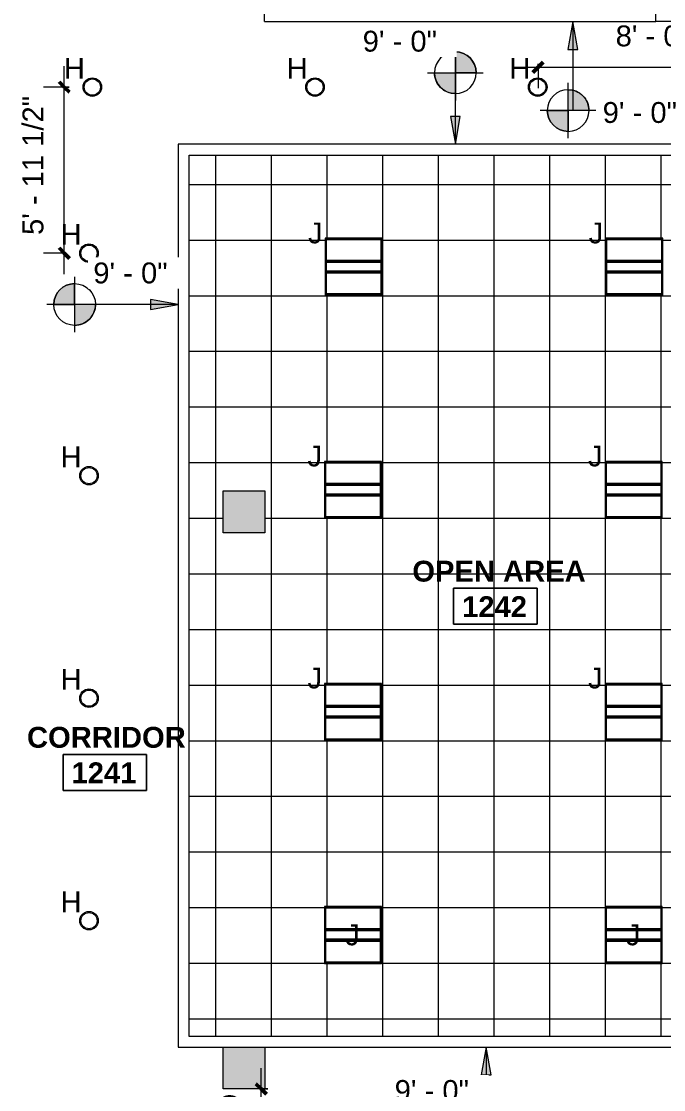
# Model space of a CAD drawing. Header units: inches. Extents: x -329 to 986, y -79 to 1436.
# Drawn here: x -80.6 to 196.3, y 457.2 to 918.1 of the extents above; entities that cross this region are included whole.
import ezdxf

# ---------------------------------------------------------------- set-up
doc = ezdxf.new("R2010")
doc.units = ezdxf.units.IN
doc.header["$MEASUREMENT"] = 0
for name, color, linetype, lineweight in [('A-ANNO-DIMS', 211, 'Continuous', 9), ('A-ANNO-DIMS-96', 211, 'Continuous', 9), ('A-AREA-IDEN', 2, 'Continuous', 9), ('A-CLNG', 13, 'Continuous', 13), ('A-CLNG-PATT', 13, 'Continuous', 13), ('A-WALL', 113, 'Continuous', 13), ('E-LITE-EQPM', 33, 'Continuous', 9), ('E-LITE-EQPM-IDEN', 33, 'Continuous', 9), ('G-ANNO-DIMS', 111, 'Continuous', 9), ('S-COLS', 52, 'Continuous', 13)]:
    doc.layers.add(name, color=color, linetype=linetype, lineweight=lineweight)
doc.styles.add('Arial', font='arial.ttf', dxfattribs={"height": 8.999999999999991})
doc.styles.add('Swis721 Lt BT', font='swissl.ttf', dxfattribs={"height": 8.999999999999998})
doc.styles.add('Swis721 Lt BT_B', font='', dxfattribs={"height": 8.999999999999991})
doc.styles.get('Swis721 Lt BT_B').set_extended_font_data('Swis721 Lt BT', bold=True)
doc.dimstyles.new('OTJ_-_3_32__Linear__1_2__Tolerance', dxfattribs={"dimscale": 12, "dimtxt": 9.49783549252963, "dimasz": 0.375, "dimexe": 0.75, "dimexo": 0.5000000000000001, "dimgap": 0.5, "dimtad": 1, "dimdec": 1, "dimrnd": 0.5, "dimzin": 3, "dimdsep": 46, "dimlunit": 4, "dimtxsty": 'Swis721 Lt BT', "dimblk1": 'OBLIQUE', "dimblk2": 'OBLIQUE', "dimsah": 1, "dimcen": 0.09, "dimdle": 0.75, "dimazin": 0, "dimtfac": 1, "dimtdec": 4, "dimtix": 1, "dimtmove": 0, "dimatfit": 3, "dimfxl": 1, "dimtvp": 1, "dimfrac": 2, "dimtolj": 1, "dimtzin": 0, "dimarcsym": 2})

# ---------------------------------------------------------------- blocks, each defined once
blk = doc.blocks.new('Concrete-Square-Column - 18 x 18-6977650-Level 12  RCP')
at = {"layer": 'S-COLS', "lineweight": 9}
blk.add_hatch(color=7, dxfattribs=at).paths.add_polyline_path([(9.00000000000034, -8.999999999999146), (9.00000000000034, 9.000000000001021), (-8.999999999999828, 9.000000000001021), (-8.999999999999828, -8.999999999999146), (-1.358233555763036, -8.999999999999146)], flags=0)
at = {"layer": 'S-COLS', "color": 8, "lineweight": 20}
for p, q in [((-9.000000000000004, 8.999999999999998), (8.999999999999991, 8.999999999999998)), ((-9.000000000000004, -8.999999999999996), (-9.000000000000004, 8.999999999999998)), ((8.999999999999991, 8.999999999999998), (8.999999999999991, -8.999999999999996)), ((8.999999999999991, -8.999999999999996), (-9.000000000000004, -8.999999999999996))]:
    blk.add_line(p, q, dxfattribs=at)
blk = doc.blocks.new('L-Recessed-Axis-Plano - 2 X 2-4550865-Level 12  RCP')
at = {"layer": 'E-LITE-EQPM'}
for p, q in [((11.90625000000024, 11.87499999999966), (-11.90624999999975, 11.87499999999966)), ((-11.90624999999975, 11.87499999999966), (-11.90624999999975, -11.87500000000033)), ((-11.87499999999975, -11.56250000000099), (-11.87499999999975, 11.56249999999901)), ((-11.87499999999975, 11.56249999999901), (11.87500000000024, 11.56249999999901)), ((11.87500000000024, 11.56249999999901), (11.87500000000024, -11.56250000000099)), ((11.90625000000024, -11.87500000000033), (11.90625000000024, 11.87499999999966)), ((-11.87499999999974, 2.737406249999669), (11.87500000000024, 2.737406249999669)), ((11.87500000000024, 2.506846065747282), (-11.87499999999974, 2.506846065747282)), ((-11.87499999999974, 2.304862327499548), (11.87500000000024, 2.304862327499548)), ((-11.87499999999974, 2.200850357448503), (11.87500000000023, 2.200850357448503)), ((-11.87499999999975, 1.825572752108576), (11.87500000000023, 1.825572752108576)), ((-11.87499999999975, -1.82557275210924), (11.87500000000023, -1.82557275210924)), ((-11.87499999999974, -2.200850357449164), (11.87500000000023, -2.200850357449164)), ((-11.87499999999974, -2.30486232750021), (11.87500000000024, -2.30486232750021)), ((-11.87499999999974, -2.506846065747483), (11.87500000000024, -2.506846065747483)), ((-11.87499999999974, -2.737406250000332), (11.87500000000024, -2.737406250000332)), ((-11.90624999999975, -11.87500000000033), (11.90625000000024, -11.87500000000033)), ((11.87500000000024, -11.56250000000099), (-11.87499999999975, -11.56250000000099))]:
    blk.add_line(p, q, dxfattribs=at)
blk = doc.blocks.new('L-PENDANT_FOCAL POINT 3_5 CYLINDER - L-PENDANT_FOCAL POINT 3_5 CYLINDER-8597710-Level 12  RCP')
at = {"layer": 'E-LITE-EQPM'}
for radius in [4.000000000000003, 3.500000000000002]:
    blk.add_circle((-0.1249999999999774, 0), radius, dxfattribs=at)
blk = doc.blocks.new('Spot Elevations - Spot Elevation - Target Filled-49714-Level 12  RCP')
at = {"layer": 'G-ANNO-DIMS'}
h = blk.add_hatch(color=256, dxfattribs=at)
edge = h.paths.add_edge_path(flags=0)
edge.add_line((1.249000902703301e-16, 0), (-0.09374999999999985, 0))
edge.add_arc((4.891920202254595e-16, -2.60208521396521e-16), 0.09375000000000024, 90.00000000000063, 180.0000000000003, ccw=False)
edge.add_line((1.249000902703301e-16, 0.09375000000000007), (1.249000902703301e-16, 0))
h = blk.add_hatch(color=256, dxfattribs=at)
edge = h.paths.add_edge_path(flags=0)
edge.add_line((1.249000902703301e-16, 0), (0.09375000000000029, 0))
edge.add_arc((2.289834988289385e-16, 6.245004513516504e-17), 0.09374999999999996, 269.99999999999955, 359.99999999999966, ccw=False)
edge.add_line((1.249000902703301e-16, -0.09375), (1.249000902703301e-16, 0))
for p, q in [((-2.706168622523819e-16, 0.1243846875261664), (-2.706168622523819e-16, -0.125)), ((1.249000902703301e-16, 0), (1.249000902703301e-16, 0.09375000000000007)), ((0.1250000000000001, 7.067913962433002e-16), (-0.1249999999999998, 7.067913962433002e-16)), ((-0.09374999999999985, 0), (1.249000902703301e-16, 0)), ((1.249000902703301e-16, 0), (1.249000902703301e-16, -0.09375)), ((0.09375000000000029, 0), (1.249000902703301e-16, 0))]:
    blk.add_line(p, q, dxfattribs=at)
blk.add_circle((1.249000902703301e-16, 0), 0.09375000000000007, dxfattribs=at)
for centre, radius, start, end in [((4.891920202254595e-16, -2.60208521396521e-16), 0.09375000000000024, 90.0000000000002, 179.9999999999999), ((2.289834988289385e-16, 6.245004513516504e-17), 0.09374999999999996, 269.9999999999992, 359.9999999999993)]:
    blk.add_arc(centre, radius, start, end, dxfattribs=at)
blk = doc.blocks.new('Room Tag - Room Name and Number-3379422-Level 12  RCP')
at = {"layer": 'A-AREA-IDEN'}
for p, q in [((-0.1880646717928032, -0.1635729993857746), (-0.1880646717928032, -0.001823739990654245)), ((-0.1880646717928032, -0.001823739990654244), (0.1869353282071967, -0.001823739990654244)), ((0.1869353282071967, -0.001823739990655456), (-0.1880646717928029, -0.001823739990654244)), ((-0.1880646717928029, -0.001823739990654251), (-0.1880646717928032, -0.1635729993857734)), ((0.1869353282071967, -0.001823739990654244), (0.1869353282071967, -0.1635729993857746)), ((0.1869353282071964, -0.1635729993857746), (0.1869353282071967, -0.001823739990655458)), ((0.1869353282071967, -0.1635729993857746), (-0.1880646717928032, -0.1635729993857746)), ((-0.1880646717928032, -0.1635729993857734), (0.1869353282071964, -0.1635729993857746))]:
    blk.add_line(p, q, dxfattribs=at)
blk = doc.blocks.new('DIMBLOCK5-Level 12  RCP')
at = {"layer": 'A-ANNO-DIMS-96'}
for p, q in [((22.79534286071425, 434.1113008635234), (22.79534286071425, 466.5341135076521)), ((25.61336234537478, 457.5341135076521), (13.79534286071425, 457.5341135076521)), ((22.79534286071425, 457.5341135076521), (25.61336234537478, 457.5341135076521)), ((34.57754615973055, 434.1113008635234), (13.79534286071425, 434.1113008635234)), ((22.79534286071425, 434.1113008635234), (34.57754615973055, 434.1113008635234))]:
    blk.add_line(p, q, dxfattribs=at)
at = {"layer": 'A-ANNO-DIMS-96', "lineweight": 50}
for p, q in [((22.79534286071425, 457.5341135076521), (20.54534286071425, 459.7841135076521)), ((22.79534286071425, 457.5341135076521), (25.04534286071425, 455.2841135076521)), ((22.79534286071425, 434.1113008635234), (20.54534286071425, 436.3613008635234)), ((22.79534286071425, 434.1113008635234), (25.04534286071425, 431.8613008635234))]:
    blk.add_line(p, q, dxfattribs=at)
at = {"layer": 'A-ANNO-DIMS-96', "color": 0, "insert": (4.78015699006992, 437.3048071010174), "char_height": 8.999999999999998, "width": 20.44296020296854, "attachment_point": 1, "rotation": 90, "line_spacing_factor": 1.005061956881442, "style": 'Swis721 Lt BT'}
blk.add_mtext('EQ', dxfattribs=at)
blk = doc.blocks.new('_Oblique')
at = {"color": 0, "linetype": 'ByBlock', "lineweight": -2}
blk.add_line((-0.5, -0.5), (0.5, 0.5), dxfattribs=at)
blk = doc.blocks.new('DIMBLOCK10-Level 12  RCP')
at = {"layer": 'A-ANNO-DIMS-96'}
for p, q in [((-62.06029350877338, 809.1113008635234), (-62.06029350877338, 898.7841135076517)), ((-59.98495384026832, 889.7841135076517), (-71.06029350877337, 889.7841135076517)), ((-62.06029350877338, 889.7841135076518), (-59.98495384026832, 889.7841135076518)), ((-61.42245384026886, 818.1113008635234), (-71.06029350877337, 818.1113008635234)), ((-62.06029350877338, 818.1113008635234), (-61.42245384026886, 818.1113008635234))]:
    blk.add_line(p, q, dxfattribs=at)
at = {"layer": 'A-ANNO-DIMS-96', "lineweight": 50}
for p, q in [((-62.06029350877338, 889.7841135076517), (-64.31029350877337, 892.0341135076517)), ((-62.06029350877338, 889.7841135076517), (-59.81029350877338, 887.5341135076517)), ((-62.06029350877338, 818.1113008635234), (-64.31029350877337, 820.3613008635234)), ((-62.06029350877338, 818.1113008635234), (-59.81029350877338, 815.8613008635234))]:
    blk.add_line(p, q, dxfattribs=at)
at = {"layer": 'A-ANNO-DIMS-96', "color": 0, "insert": (-80.0754793794177, 825.9818582353613), "char_height": 8.999999999999998, "width": 67.11803748054271, "attachment_point": 1, "rotation": 90, "line_spacing_factor": 1.005061956881442, "style": 'Swis721 Lt BT'}
blk.add_mtext('5\' - 11 1/2"', dxfattribs=at)
blk = doc.blocks.new('DIMBLOCK11-Level 12  RCP')
at = {"layer": 'A-ANNO-DIMS-96', "lineweight": 50}
for p, q in [((142.1400461597316, 898.3563277257736), (144.3900461597316, 900.6063277257736)), ((238.1400461597316, 898.3563277257736), (240.3900461597316, 900.6063277257736)), ((142.1400461597316, 898.3563277257736), (139.8900461597316, 896.1063277257736)), ((238.1400461597316, 898.3563277257736), (235.8900461597316, 896.1063277257736))]:
    blk.add_line(p, q, dxfattribs=at)
at = {"layer": 'A-ANNO-DIMS-96'}
for p, q in [((142.1400461597316, 899.7841135076519), (142.1400461597316, 889.3563277257736)), ((142.1400461597316, 898.3563277257736), (142.1400461597316, 899.7841135076519)), ((238.1400461597316, 899.7841135076519), (238.1400461597316, 889.3563277257736)), ((238.1400461597316, 898.3563277257736), (238.1400461597316, 899.7841135076519)), ((133.1400461597316, 898.3563277257736), (247.1400461597316, 898.3563277257736))]:
    blk.add_line(p, q, dxfattribs=at)
at = {"layer": 'A-ANNO-DIMS-96', "color": 0, "insert": (175.5917743338727, 916.3715135964179), "char_height": 8.999999999999998, "width": 34.9158523820613, "attachment_point": 1, "line_spacing_factor": 1.005061956881442, "style": 'Swis721 Lt BT'}
blk.add_mtext('8\' - 0"', dxfattribs=at)

msp = doc.modelspace()

# ---------------------------------------------------------------- hatches: boundary and pattern name
at = {"layer": 'A-CLNG-PATT'}
h = msp.add_hatch(dxfattribs=at)
h.set_pattern_fill('FP1_24', color=256, style=0, pattern_type=2)
h.set_pattern_definition([(0, (147.234, 679.76), (0, -24), []), (270, (147.234, 679.76), (-24, -1.469576158976824e-15), [])])
h.paths.add_polyline_path([(-8.297453840268558, 480.1805772189674), (260.0775461597316, 480.1805772189674), (260.0775461597316, 697.5341135076519), (246.390046159732, 697.5341135076521), (246.390046159732, 715.5341135076521), (260.0775461597316, 715.5341135076521), (260.0775461597319, 860.4716135076529), (-8.297453840268473, 860.4716135076529), (-8.297453840268558, 535.4782363904382)], flags=0)
h.paths.add_polyline_path([(171.0250929044387, 511.6200975735744), (171.0250929044388, 536.1825975735745), (195.6500929044389, 536.1825975735745), (195.6500929044388, 511.6200975735744)], flags=0)
h.paths.add_polyline_path([(74.70254615973242, 511.6200975735747), (50.0775461597324, 511.6200975735747), (50.07754615973257, 536.1825975735749), (74.70254615973259, 536.1825975735749), (74.70254615973259, 535.4782363904382)], flags=0)
h.paths.add_polyline_path([(258.2665225376457, 550.4501240063393), (258.4677003433243, 550.2167528678791), (258.3796199419838, 550.1614082835764), (258.3446324150746, 550.1863439813101), (258.3344586335673, 550.2207012281655)], flags=0)
h.paths.add_polyline_path([(258.3452626951286, 549.1152873054285), (258.3796199419838, 549.017099935057), (258.4677003433243, 548.9617553507543), (258.4677003433243, 548.9928496572327), (258.3492110554147, 549.1113389451425)], flags=0)
h.paths.add_polyline_path([(258.8964437974881, 550.4501240063393), (258.6562749647634, 550.0982635799697), (258.6009303804605, 550.1863439813101), (258.3452626951286, 550.3823828445733), (258.2665225376457, 550.4501240063393), (258.3452626951286, 549.9057405982443), (258.360858149002, 549.1308827593018), (258.5027430100891, 549.2727676203891), (258.6446278711761, 549.0996918515543), (258.5710711579814, 548.9734024443416), (258.8929426433829, 549.0802446386637), (258.6562749647634, 549.6259818423232), (258.6961670891656, 550.0982635799697), (258.7636104353778, 550.2167528678791)], flags=0)
h.paths.add_polyline_path([(257.6958163292206, 538.5370276601899), (257.3610107266219, 538.7298255291207), (257.4003808053623, 568.3610727533951), (257.6958163292206, 568.5311993551135), (258.069672143945, 568.1825445006671), (258.069672143945, 566.8960018559563), (258.8964437974882, 557.9960557648694), (258.8950439070165, 548.6644863904382), (258.069672143945, 540.148286735998), (258.0303020652048, 538.8489663033802)], flags=0)
h.paths.add_polyline_path([(258.6446278711761, 549.0469591575361), (258.6602233250497, 549.1490450477945), (258.7881760688793, 549.0613313640475), (258.6526146905878, 549.047758806851)], flags=0)
h.paths.add_polyline_path([(258.6602233250497, 549.5909391755582), (258.5027430100891, 549.4334588605976), (258.360858149002, 549.6065346294318), (258.5027430100891, 549.7484194905188), (258.6562749647634, 549.5948875358446)], flags=0)
h.paths.add_polyline_path([(258.8964437974881, 549.0721712504337), (258.6446278711761, 549.183615453321), (258.6761799694331, 549.5558965087935), (258.8927675879742, 549.0802446386637)], flags=0)
h.paths.add_polyline_path([(258.5027430100891, 549.9057405982443), (258.360858149002, 550.0788163670785), (258.5066913703757, 550.2167528678791), (258.6562749647634, 550.0592725529184)], flags=0)
h.paths.add_polyline_path([(195.6500929044393, 607.9325975735744), (171.0250929044392, 607.9325975735745), (171.0250929044392, 632.4950975735745), (195.6500929044393, 632.4950975735745), (195.6500929044393, 614.5957363904382)], flags=0)
h.paths.add_polyline_path([(74.70254615973276, 607.9325975735749), (50.07754615973274, 607.9325975735751), (50.07754615973283, 632.4950975735752), (74.70254615973285, 632.4950975735749)], flags=0)
h.paths.add_polyline_path([(24.39004615973053, 697.5341135076528), (6.390046159730274, 697.5341135076529), (6.390046159730274, 715.5341135076532), (24.39004615973053, 715.5341135076529)], flags=0)
h.paths.add_polyline_path([(195.6500929044394, 703.7450975735724), (171.0250929044395, 703.7450975735725), (171.0250929044397, 728.3075975735727), (195.6500929044396, 728.3075975735725), (195.6500929044396, 720.0857363904381)], flags=0)
h.paths.add_polyline_path([(50.07754615973317, 703.745097573573), (50.07754615973325, 728.3075975735732), (74.70254615973319, 728.307597573573), (74.70254615973319, 703.745097573573)], flags=0)
h.paths.add_polyline_path([(258.266522537646, 787.9018523727639), (258.4677003433247, 787.6684812343036), (258.3796199419841, 787.613136650001), (258.344632415075, 787.6380723477347), (258.3344586335676, 787.67242959459)], flags=0)
h.paths.add_polyline_path([(258.3452626951289, 786.5670156718529), (258.3796199419841, 786.4688283014815), (258.4677003433247, 786.4134837171787), (258.4677003433247, 786.4445780236572), (258.3492110554151, 786.5630673115668)], flags=0)
h.paths.add_polyline_path([(258.8964437974884, 787.9018523727639), (258.6562749647639, 787.5499919463941), (258.6009303804608, 787.6380723477347), (258.3452626951289, 787.8341112109977), (258.266522537646, 787.9018523727639), (258.3452626951289, 787.3574689646688), (258.3608581490024, 786.5826111257264), (258.5027430100895, 786.7244959868135), (258.6446278711765, 786.5514202179793), (258.5710711579817, 786.425130810766), (258.8929426433831, 786.5319730050883), (258.6562749647637, 787.0777102087474), (258.6961670891658, 787.5499919463941), (258.7636104353779, 787.6684812343036)], flags=0)
h.paths.add_polyline_path([(257.695816329221, 775.9887560266143), (257.3610107266223, 776.1815538955452), (257.4003808053624, 805.8128011198194), (257.6958163292211, 805.982927721538), (258.0696721439453, 805.6342728670918), (258.0696721439453, 804.347730222381), (258.8964437974886, 795.447784131294), (258.8851105457777, 786.016986390438), (258.0696721439453, 777.6000151024225), (258.0303020652051, 776.3006946698046)], flags=0)
h.paths.add_polyline_path([(258.6446278711765, 786.4986875239605), (258.6602233250501, 786.6007734142189), (258.7881760688796, 786.5130597304717), (258.6526146905883, 786.4994871732753)], flags=0)
h.paths.add_polyline_path([(258.6602233250501, 787.0426675419828), (258.5027430100895, 786.8851872270222), (258.3608581490024, 787.0582629958565), (258.5027430100895, 787.2001478569434), (258.6562749647637, 787.0466159022692)], flags=0)
h.paths.add_polyline_path([(258.8964437974884, 786.5238996168583), (258.6446278711765, 786.6353438197456), (258.6761799694334, 787.0076248752181), (258.8927675879743, 786.5319730050883)], flags=0)
h.paths.add_polyline_path([(258.5027430100895, 787.3574689646688), (258.3608581490024, 787.530544733503), (258.5066913703757, 787.6684812343036), (258.6562749647637, 787.5110009193428)], flags=0)
h.paths.add_polyline_path([(195.9149918759256, 799.9741859600412), (171.2899918759253, 799.9741859600415), (171.2899918759258, 824.5366859600415), (195.9149918759259, 824.5366859600412)], flags=0)
h.paths.add_polyline_path([(74.9674451312191, 799.9741859600415), (50.34244513121916, 799.9741859600418), (50.34244513121958, 824.5366859600416), (74.9674451312196, 824.5366859600415)], flags=0)
at = {"layer": 'G-ANNO-DIMS'}
for points in [[(157.1330068326322, 918.0657648208855), (155.0170830641306, 906.0657648208855), (159.2489306011337, 906.0657648208855)], [(106.4986252348855, 865.0966135076523), (108.6145490033871, 877.0966135076523), (104.3827014663839, 877.0966135076523)], [(-12.92245384026869, 795.9837682803075), (-24.92245384026869, 798.0996920488091), (-24.92245384026869, 793.8678445118059)], [(119.7777873664833, 475.5555772189668), (117.6618635979817, 463.5555772189668), (121.8937111349849, 463.5555772189668)]]:
    msp.add_hatch(color=256, dxfattribs=at).paths.add_polyline_path(points, flags=0)

# ---------------------------------------------------------------- linework, layer by layer
at = {"layer": 'A-CLNG'}
for p, q in [((-8.297453840268624, 480.1805772189669), (-8.2974538402686, 860.4716135076523)), ((-8.2974538402686, 860.4716135076523), (260.0775461597317, 860.4716135076523)), ((74.96744513121942, 824.5366859600408), (50.34244513121942, 824.5366859600412)), ((50.34244513121942, 824.5366859600412), (50.34244513121904, 799.9741859600412)), ((74.96744513121904, 799.9741859600408), (74.96744513121942, 824.5366859600408)), ((195.9149918759257, 824.5366859600405), (171.2899918759257, 824.5366859600408)), ((171.2899918759257, 824.5366859600408), (171.2899918759253, 799.9741859600408)), ((195.9149918759253, 799.9741859600405), (195.9149918759257, 824.5366859600405)), ((50.34244513121904, 799.9741859600412), (74.96744513121904, 799.9741859600408)), ((171.2899918759253, 799.9741859600408), (195.9149918759253, 799.9741859600405)), ((74.70254615973315, 728.3075975735725), (50.07754615973315, 728.3075975735726)), ((50.07754615973317, 728.3075975735726), (50.07754615973307, 703.7450975735726)), ((74.70254615973305, 703.7450975735724), (74.70254615973315, 728.3075975735724)), ((195.6500929044394, 728.307597573572), (171.0250929044394, 728.3075975735721)), ((171.0250929044394, 728.3075975735721), (171.0250929044393, 703.7450975735721)), ((195.6500929044393, 703.745097573572), (195.6500929044394, 728.307597573572)), ((50.07754615973307, 703.7450975735725), (74.70254615973306, 703.7450975735724)), ((171.0250929044393, 703.745097573572), (195.6500929044393, 703.745097573572)), ((74.70254615973276, 632.4950975735745), (50.07754615973277, 632.4950975735746)), ((50.07754615973278, 632.4950975735746), (50.07754615973268, 607.9325975735746)), ((74.70254615973266, 607.9325975735744), (74.70254615973276, 632.4950975735744)), ((195.650092904439, 632.4950975735741), (171.025092904439, 632.4950975735742)), ((171.025092904439, 632.4950975735742), (171.0250929044389, 607.9325975735742)), ((195.6500929044389, 607.9325975735741), (195.650092904439, 632.4950975735741)), ((50.07754615973268, 607.9325975735745), (74.70254615973268, 607.9325975735744)), ((171.0250929044389, 607.9325975735741), (195.6500929044389, 607.9325975735741)), ((74.70254615973238, 536.1825975735745), (50.07754615973239, 536.1825975735746)), ((50.07754615973239, 536.1825975735746), (50.0775461597323, 511.6200975735746)), ((74.7025461597323, 511.6200975735744), (74.70254615973238, 536.1825975735744)), ((195.6500929044386, 536.1825975735741), (171.0250929044386, 536.1825975735742)), ((171.0250929044387, 536.1825975735742), (171.0250929044385, 511.6200975735742)), ((195.6500929044385, 511.620097573574), (195.6500929044386, 536.182597573574)), ((50.0775461597323, 511.6200975735745), (74.7025461597323, 511.6200975735744)), ((171.0250929044385, 511.6200975735741), (195.6500929044385, 511.620097573574)), ((260.0775461597314, 480.1805772189669), (-8.297453840268643, 480.1805772189669))]:
    msp.add_line(p, q, dxfattribs=at)
at = {"layer": 'A-WALL', "lineweight": 9}
for p, q in [((24.20254615973208, 918.0657648208859), (24.2025461597321, 922.6907648208859)), ((24.20254615973208, 918.0657648208859), (192.9525461597321, 918.0657648208853)), ((264.7025461597315, 865.0966135076518), (-12.92245384026857, 865.0966135076526)), ((-12.92245384026857, 865.0966135076526), (-12.92245384026922, 475.5555772189673)), ((-12.92245384026922, 475.5555772189673), (260.0775461597308, 475.5555772189664))]:
    msp.add_line(p, q, dxfattribs=at)
at = {"layer": 'A-WALL'}
for p, q in [((192.9525461597321, 918.0657648208855), (192.9525461597321, 922.6907648208855)), ((265.015046159732, 918.0657648208853), (192.9525461597321, 918.0657648208855))]:
    msp.add_line(p, q, dxfattribs=at)
at = {"layer": 'G-ANNO-DIMS'}
for p, q in [((157.1330068326322, 918.0657648208855), (155.0170830641306, 906.0657648208855)), ((159.2489306011337, 906.0657648208855), (157.1330068326322, 918.0657648208855)), ((157.1330068326322, 918.0657648208855), (157.1330068326322, 879.6707218421816)), ((155.0170830641306, 906.0657648208855), (159.2489306011337, 906.0657648208855)), ((106.4986252348855, 865.0966135076523), (106.4986252348855, 895.9802765835362)), ((108.6145490033871, 877.0966135076523), (104.3827014663839, 877.0966135076523)), ((104.3827014663839, 877.0966135076523), (106.4986252348855, 865.0966135076523)), ((106.4986252348855, 865.0966135076523), (108.6145490033871, 877.0966135076523)), ((157.1330068326322, 879.6707218421816), (155.1273273089411, 879.6707218421816)), ((-12.92245384026869, 795.9837682803075), (-24.92245384026869, 798.0996920488091)), ((-24.92245384026869, 798.0996920488091), (-24.92245384026869, 793.8678445118059)), ((-53.01331979532939, 795.9837682803075), (-57.6208674673514, 795.9837682803075)), ((-12.92245384026869, 795.9837682803075), (-53.01331979532939, 795.9837682803075)), ((-24.92245384026869, 793.8678445118059), (-12.92245384026869, 795.9837682803075)), ((119.7777873664833, 475.5555772189668), (117.6618635979817, 463.5555772189668)), ((121.8937111349849, 463.5555772189668), (119.7777873664833, 475.5555772189668)), ((119.7777873664833, 475.5555772189668), (119.7777873664833, 443.2491101179155)), ((117.6618635979817, 463.5555772189668), (121.8937111349849, 463.5555772189668))]:
    msp.add_line(p, q, dxfattribs=at)

# ---------------------------------------------------------------- block references
at = {"layer": 'A-AREA-IDEN', "xscale": 95.99999999999994, "yscale": 95.99999999999994, "zscale": 95.99999999999994}
for p in [(123.8300208235338, 673.7030007711164), (-44.53076782928402, 602.0188863997162)]:
    msp.add_blockref('Room Tag - Room Name and Number-3379422-Level 12  RCP', p, dxfattribs=at)
at = {"layer": 'E-LITE-EQPM'}
for p in [(-49.85995384026834, 889.7841135076518), (46.14004615973165, 889.7841135076518), (142.1400461597316, 889.7841135076518), (-51.29745384026888, 818.1113008635234), (-51.29745384026906, 722.1113008635233), (-51.29745384026925, 626.1113008635233), (-51.29745384026943, 530.1113008635234)]:
    msp.add_blockref('L-PENDANT_FOCAL POINT 3_5 CYLINDER - L-PENDANT_FOCAL POINT 3_5 CYLINDER-8597710-Level 12  RCP', p, dxfattribs=at)
at = {"layer": 'E-LITE-EQPM', "extrusion": (0, 0, -1)}
for p in [(-62.65494513121948, 812.2554359600413), (-183.6024918759257, 812.2554359600409), (-62.39004615973336, 716.0263475735728), (-183.3375929044396, 716.0263475735724), (-62.39004615973298, 620.2138475735749), (-183.3375929044392, 620.2138475735744), (-62.39004615973259, 523.9013475735749), (-183.3375929044388, 523.9013475735744)]:
    msp.add_blockref('L-Recessed-Axis-Plano - 2 X 2-4550865-Level 12  RCP', p, dxfattribs=at)
at = {"layer": 'G-ANNO-DIMS', "extrusion": (0, 0, -1), "xscale": 95.99999999999994, "yscale": 95.99999999999994, "zscale": 95.99999999999994}
msp.add_blockref('Spot Elevations - Spot Elevation - Target Filled-49714-Level 12  RCP', (-106.4986252348855, 895.9802765835357), dxfattribs=at)
at = {"layer": 'G-ANNO-DIMS', "extrusion": (0, 0, -1), "xscale": 95.99999999999994, "yscale": 95.99999999999994, "zscale": 95.99999999999994, "rotation": 180}
msp.add_blockref('Spot Elevations - Spot Elevation - Target Filled-49714-Level 12  RCP', (-155.1273273089411, 879.670721842181), dxfattribs=at)
at = {"layer": 'G-ANNO-DIMS', "xscale": 95.99999999999994, "yscale": 95.99999999999994, "zscale": 95.99999999999994}
msp.add_blockref('Spot Elevations - Spot Elevation - Target Filled-49714-Level 12  RCP', (-57.62086746735135, 795.9837682803069), dxfattribs=at)
at = {"layer": 'S-COLS', "lineweight": 9}
for p in [(15.39004615973113, 706.5341135076524), (15.39004615973044, 466.5341135076521)]:
    msp.add_blockref('Concrete-Square-Column - 18 x 18-6977650-Level 12  RCP', p, dxfattribs=at)

# ---------------------------------------------------------------- texts
at = {"layer": 'A-AREA-IDEN', "char_height": 8.999999999999991, "attachment_point": 1, "style": 'Swis721 Lt BT_B'}
for s, insert, width in [('OPEN AREA', (87.95411431665507, 685.4194031027154), 86.6579999999999), ('1242', (109.4192638301838, 670.1008150889156), 33.93599999999996), ('CORRIDOR', (-78.13895780072968, 613.7352887313151), 81.20399999999992), ('1241', (-58.94152482263401, 598.4167007175153), 33.93599999999996)]:
    msp.add_mtext(s, dxfattribs=dict(at, insert=insert, width=width))
at = {"layer": 'E-LITE-EQPM-IDEN', "char_height": 8.999999999999991, "attachment_point": 1, "style": 'Arial'}
for s, insert, width in [('H', (-62.25506111406394, 902.4057131356415), 11.21099999999999), ('H', (33.74493888593599, 902.4057131356415), 11.21099999999999), ('H', (129.7449388859359, 902.4057131356415), 11.21099999999999), ('H', (-63.69256111406447, 830.7329004915132), 11.21099999999999), ('J', (43.02459523556896, 831.3585840375471), 7.87799999999999), ('J', (163.9721419802751, 831.3585840375467), 7.87799999999999), ('H', (-63.69256111406466, 734.7329004915134), 11.21099999999999), ('J', (42.75969626408284, 735.1294956510787), 7.87799999999999), ('J', (163.707243008789, 735.1294956510783), 7.87799999999999), ('H', (-63.69256111406485, 638.7329004915134), 11.21099999999999), ('J', (42.75969626408246, 639.3169956510809), 7.87799999999999), ('J', (163.7072430087886, 639.3169956510806), 7.87799999999999), ('H', (-63.69256111406501, 542.7329004915135), 11.21099999999999), ('J', (59.03955867670121, 528.4911098243089), 7.87799999999999), ('J', (179.9871054214074, 528.4911098243085), 7.87799999999999)]:
    msp.add_mtext(s, dxfattribs=dict(at, insert=insert, width=width))

# ---------------------------------------------------------------- dimensions: what is measured, and where the dimension line sits
at = {"layer": 'A-ANNO-DIMS'}
dim = msp.add_linear_dim(base=(238.1400461597316, 898.3563277257736), p1=(142.1400461597316, 893.7841135076519), p2=(238.1400461597316, 893.7841135076519), dimstyle='OTJ_-_3_32__Linear__1_2__Tolerance', override={"dimpost": '<>', "dimfxl": 96}, dxfattribs=at)
dim.commit()
dim.dimension.update_dxf_attribs({"geometry": 'DIMBLOCK11-Level 12  RCP', "text_midpoint": (190.1400461597316, 908.9815823037015)})
dim = msp.add_linear_dim(base=(22.79534286071425, 457.5341135076524), p1=(40.57754615973055, 434.1113008635234), p2=(19.61336234537479, 457.5341135076521), angle=89.99999999999991, text='EQ', dimstyle='OTJ_-_3_32__Linear__1_2__Tolerance', override={"dimpost": '<>', "dimfxl": 31.4344580860567}, dxfattribs=at)
dim.commit()
dim.dimension.update_dxf_attribs({"geometry": 'DIMBLOCK5-Level 12  RCP', "text_midpoint": (11.846259537706, 445.8227071855879)})

# ---------------------------------------------------------------- next in the draw order: texts
at = {"layer": 'G-ANNO-DIMS', "char_height": 9, "width": 38.23472022955523, "attachment_point": 1, "line_spacing_factor": 0.9417779076525876, "style": 'Arial', "bg_fill": 3, "box_fill_scale": 1.25, "bg_fill_color": 256, "bg_fill_true_color": 13158600, "bg_fill_transparency": 0}
for insert in [(66.56749180590421, 914.0881436787898), (170.011181905407, 883.3266253070943), (-49.55200089633275, 814.091635375561), (80.34807381842438, 461.356977213169)]:
    msp.add_mtext('9\' - 0"', dxfattribs=dict(at, insert=insert))

# ---------------------------------------------------------------- next in the draw order: dimensions: what is measured, and where the dimension line sits
at = {"layer": 'A-ANNO-DIMS'}
dim = msp.add_linear_dim(base=(-62.06029350877341, 889.7841135076523), p1=(-55.42245384026886, 818.1113008635234), p2=(-53.98495384026832, 889.7841135076518), angle=89.99999999999991, dimstyle='OTJ_-_3_32__Linear__1_2__Tolerance', override={"dimpost": '<>', "dimfxl": 71.68722674626444}, dxfattribs=at)
dim.commit()
dim.dimension.update_dxf_attribs({"geometry": 'DIMBLOCK10-Level 12  RCP', "text_midpoint": (-73.20184118323183, 853.9477071855879)})

doc.saveas('drawing.dxf')
